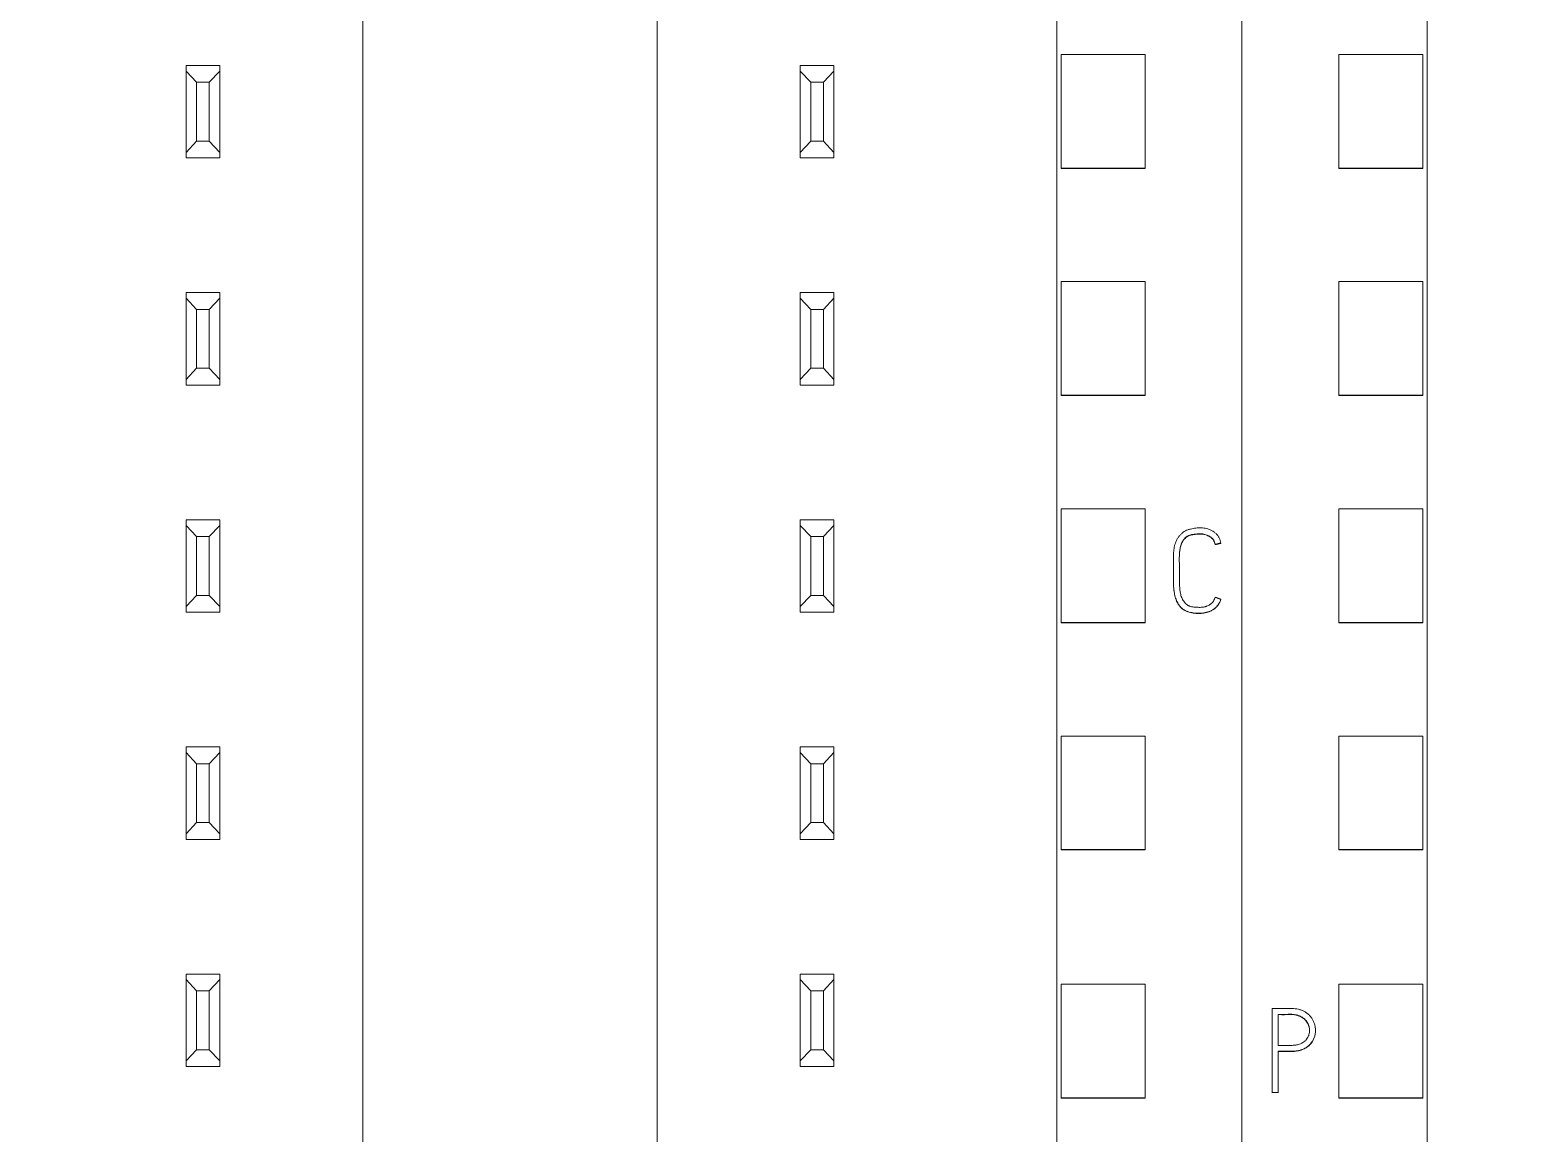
# Model space of a CAD drawing. Header units: millimetres. Extents: x 41350 to 54029, y 25852 to 34717.
# Drawn here: x 47057.6 to 47092.87, y 33450.71 to 33476.95 of the extents above; entities that cross this region are included whole.
import ezdxf

# ---------------------------------------------------------------- set-up
doc = ezdxf.new("R2010")
doc.units = ezdxf.units.MM
doc.set_wipeout_variables(frame=1)
doc.layers.add('! NO PLOT !', color=7, linetype='Continuous', true_color=0xff75dd, plot=False)
doc.layers.add('SI-ORMAR-Oprema', color=30, linetype='Continuous', lineweight=5)

# ---------------------------------------------------------------- blocks, each defined once
blk = doc.blocks.new('6ES7531-7KF00-0AB0')
at = {"layer": 'SI-ORMAR-Oprema', "linetype": 'Continuous'}
for p, q in [((-29.363, -3.719), (-29.363, -41.071)), ((-17.763, -7.528), (-17.763, -41.098)), ((-26.163, -7.846), (-26.163, -37.796)), ((-21.813, -37.796), (-21.813, -7.846)), ((-25.238, -22.184), (-25.238, -22.184)), ((-25.238, -22.184), (-24.538, -22.184)), ((-25.238, -23.159), (-25.238, -22.184)), ((-25.238, -22.184), (-24.538, -22.184)), ((-24.538, -22.184), (-24.538, -22.184)), ((-24.538, -22.184), (-24.538, -23.159)), ((-23.438, -22.184), (-23.438, -22.184)), ((-23.438, -22.184), (-22.738, -22.184)), ((-23.438, -23.159), (-23.438, -22.184)), ((-23.438, -22.184), (-22.738, -22.184)), ((-22.738, -22.184), (-22.738, -22.184)), ((-22.738, -22.184), (-22.738, -23.159)), ((-24.538, -23.159), (-25.238, -23.159)), ((-22.738, -23.159), (-23.438, -23.159)), ((-25.238, -23.684), (-25.238, -23.684)), ((-25.238, -23.684), (-24.538, -23.684)), ((-25.238, -24.659), (-25.238, -23.684)), ((-25.238, -23.684), (-24.538, -23.684)), ((-24.538, -23.684), (-24.538, -23.684)), ((-24.538, -23.684), (-24.538, -24.659)), ((-23.438, -23.684), (-23.438, -23.684)), ((-23.438, -23.684), (-22.738, -23.684)), ((-23.438, -24.659), (-23.438, -23.684)), ((-23.438, -23.684), (-22.738, -23.684)), ((-22.738, -23.684), (-22.738, -23.684)), ((-22.738, -23.684), (-22.738, -24.659)), ((-24.538, -24.659), (-25.238, -24.659)), ((-22.738, -24.659), (-23.438, -24.659)), ((-25.238, -25.184), (-25.238, -25.184)), ((-25.238, -25.184), (-24.538, -25.184)), ((-25.238, -26.159), (-25.238, -25.184)), ((-25.238, -25.184), (-24.538, -25.184)), ((-24.538, -25.184), (-24.538, -25.184)), ((-24.538, -25.184), (-24.538, -26.159)), ((-23.438, -25.184), (-23.438, -25.184)), ((-23.438, -25.184), (-22.738, -25.184)), ((-23.438, -26.159), (-23.438, -25.184)), ((-23.438, -25.184), (-22.738, -25.184)), ((-22.738, -25.184), (-22.738, -25.184)), ((-22.738, -25.184), (-22.738, -26.159)), ((-24.538, -26.159), (-25.238, -26.159)), ((-22.738, -26.159), (-23.438, -26.159)), ((-25.238, -26.684), (-25.238, -26.684)), ((-25.238, -26.684), (-24.538, -26.684)), ((-25.238, -27.659), (-25.238, -26.684)), ((-25.238, -26.684), (-24.538, -26.684)), ((-24.538, -26.684), (-24.538, -26.684)), ((-24.538, -26.684), (-24.538, -27.659)), ((-23.438, -26.684), (-23.438, -26.684)), ((-23.438, -26.684), (-22.738, -26.684)), ((-23.438, -27.659), (-23.438, -26.684)), ((-23.438, -26.684), (-22.738, -26.684)), ((-22.738, -26.684), (-22.738, -26.684)), ((-22.738, -26.684), (-22.738, -27.659)), ((-24.538, -27.659), (-25.238, -27.659)), ((-22.738, -27.659), (-23.438, -27.659)), ((-25.238, -28.184), (-25.238, -28.184)), ((-25.238, -28.184), (-24.538, -28.184)), ((-25.238, -29.159), (-25.238, -28.184)), ((-25.238, -28.184), (-24.538, -28.184)), ((-24.538, -28.184), (-24.538, -28.184)), ((-24.538, -28.184), (-24.538, -29.159)), ((-23.438, -28.184), (-23.438, -28.184)), ((-23.438, -28.184), (-22.738, -28.184)), ((-23.438, -29.159), (-23.438, -28.184)), ((-23.438, -28.184), (-22.738, -28.184)), ((-22.738, -28.184), (-22.738, -28.184)), ((-22.738, -28.184), (-22.738, -29.159)), ((-24.538, -29.159), (-25.238, -29.159)), ((-22.738, -29.159), (-23.438, -29.159)), ((-25.238, -29.684), (-25.238, -29.684)), ((-25.238, -29.684), (-24.538, -29.684)), ((-25.238, -30.659), (-25.238, -29.684)), ((-25.238, -29.684), (-24.538, -29.684)), ((-24.538, -29.684), (-24.538, -29.684)), ((-24.538, -29.684), (-24.538, -30.659)), ((-23.438, -29.684), (-23.438, -29.684)), ((-23.438, -29.684), (-22.738, -29.684)), ((-23.438, -30.659), (-23.438, -29.684)), ((-23.438, -29.684), (-22.738, -29.684)), ((-22.738, -29.684), (-22.738, -29.684)), ((-22.738, -29.684), (-22.738, -30.659)), ((-24.538, -30.659), (-25.238, -30.659)), ((-22.738, -30.659), (-23.438, -30.659)), ((-25.238, -31.184), (-25.238, -31.184)), ((-25.238, -31.184), (-24.538, -31.184)), ((-25.238, -32.159), (-25.238, -31.184)), ((-25.238, -31.184), (-24.538, -31.184)), ((-24.538, -31.184), (-24.538, -31.184)), ((-24.538, -31.184), (-24.538, -32.159)), ((-23.438, -31.184), (-23.438, -31.184)), ((-23.438, -31.184), (-22.738, -31.184)), ((-23.438, -32.159), (-23.438, -31.184)), ((-23.438, -31.184), (-22.738, -31.184)), ((-22.738, -31.184), (-22.738, -31.184)), ((-22.738, -31.184), (-22.738, -32.159)), ((-24.538, -32.159), (-25.238, -32.159)), ((-22.738, -32.159), (-23.438, -32.159)), ((-25.238, -32.684), (-25.238, -32.684)), ((-25.238, -32.684), (-24.538, -32.684)), ((-25.238, -33.659), (-25.238, -32.684)), ((-25.238, -32.684), (-24.538, -32.684)), ((-24.538, -32.684), (-24.538, -32.684)), ((-24.538, -32.684), (-24.538, -33.659)), ((-23.438, -32.684), (-23.438, -32.684)), ((-23.438, -32.684), (-22.738, -32.684)), ((-23.438, -33.659), (-23.438, -32.684)), ((-23.438, -32.684), (-22.738, -32.684)), ((-22.738, -32.684), (-22.738, -32.684)), ((-22.738, -32.684), (-22.738, -33.659)), ((-24.538, -33.659), (-25.238, -33.659)), ((-22.738, -33.659), (-23.438, -33.659)), ((-25.238, -34.184), (-25.238, -34.184)), ((-25.238, -34.184), (-24.538, -34.184)), ((-25.238, -35.159), (-25.238, -34.184)), ((-25.238, -34.184), (-24.538, -34.184)), ((-24.538, -34.184), (-24.538, -34.184)), ((-24.538, -34.184), (-24.538, -35.159)), ((-23.438, -34.184), (-23.438, -34.184)), ((-23.438, -34.184), (-22.738, -34.184)), ((-23.438, -35.159), (-23.438, -34.184)), ((-23.438, -34.184), (-22.738, -34.184)), ((-22.738, -34.184), (-22.738, -34.184)), ((-22.738, -34.184), (-22.738, -35.159)), ((-24.538, -35.159), (-25.238, -35.159)), ((-22.738, -35.159), (-23.438, -35.159)), ((-25.238, -35.684), (-25.238, -35.684)), ((-25.238, -35.684), (-24.538, -35.684)), ((-25.238, -36.659), (-25.238, -35.684)), ((-25.238, -35.684), (-24.538, -35.684)), ((-24.538, -35.684), (-24.538, -35.684)), ((-24.538, -35.684), (-24.538, -36.659)), ((-23.438, -35.684), (-23.438, -35.684)), ((-23.438, -35.684), (-22.738, -35.684)), ((-23.438, -36.659), (-23.438, -35.684)), ((-23.438, -35.684), (-22.738, -35.684)), ((-22.738, -35.684), (-22.738, -35.684)), ((-22.738, -35.684), (-22.738, -36.659)), ((-24.538, -36.659), (-25.238, -36.659)), ((-22.738, -36.659), (-23.438, -36.659)), ((-26.163, -37.796), (-26.163, -37.796)), ((-26.163, -37.796), (-21.813, -37.796)), ((-26.163, -37.796), (-21.813, -37.796)), ((-21.813, -37.796), (-21.813, -37.796)), ((-20.412, -39.671), (-20.412, -38.086)), ((-20.412, -38.086), (-17.763, -38.086)), ((-20.412, -39.671), (-17.763, -39.671)), ((-20.412, -41.077), (-20.412, -39.671)), ((-29.363, -41.071), (-29.363, -41.131)), ((-20.412, -41.071), (-29.363, -41.071)), ((-29.363, -41.131), (-29.363, -42.471)), ((-20.412, -41.077), (-17.763, -41.077)), ((-29.363, -42.471), (-29.363, -42.471)), ((-24.037, -42.471), (-29.363, -42.471)), ((-24.037, -42.459), (-24.037, -42.584)), ((-23.744, -42.571), (-23.744, -42.471)), ((-23.457, -42.571), (-23.457, -42.471)), ((-23.376, -42.584), (-23.376, -42.459)), ((-23.172, -42.471), (-23.376, -42.471)), ((-23.172, -42.571), (-23.172, -42.471)), ((-22.644, -42.571), (-22.644, -42.471)), ((-22.459, -42.471), (-22.623, -42.471)), ((-22.623, -42.571), (-22.623, -42.471)), ((-22.459, -42.459), (-22.459, -42.584)), ((-21.91, -42.471), (-21.99, -42.471)), ((-21.91, -42.571), (-21.91, -42.471)), ((-21.864, -42.584), (-21.864, -42.459)), ((-21.7, -42.471), (-21.863, -42.471)), ((-21.701, -42.571), (-21.701, -42.471)), ((-21.549, -42.459), (-21.549, -42.584)), ((-21.549, -42.471), (-21.343, -42.471)), ((-20.977, -42.471), (-21.521, -42.471)), ((-21.521, -42.471), (-21.521, -42.471)), ((-21.521, -42.571), (-20.98, -42.571)), ((-20.977, -42.571), (-21.521, -42.571)), ((-21.521, -42.571), (-21.521, -42.571)), ((-21.089, -42.471), (-21.343, -42.471)), ((-21.343, -42.571), (-21.343, -42.471)), ((-21.343, -42.571), (-21.309, -42.571)), ((-21.089, -42.571), (-21.343, -42.571)), ((-21.309, -42.571), (-20.943, -42.571)), ((-21.115, -42.571), (-21.081, -42.571)), ((-20.717, -42.571), (-21.115, -42.571)), ((-21.089, -42.571), (-21.089, -42.471)), ((-20.984, -42.471), (-21.089, -42.471)), ((-20.984, -42.571), (-21.089, -42.571)), ((-21.081, -42.571), (-20.597, -42.571)), ((-20.822, -42.471), (-21.051, -42.471)), ((-20.597, -42.471), (-20.984, -42.471)), ((-20.984, -42.571), (-20.984, -42.471)), ((-20.597, -42.571), (-20.984, -42.571)), ((-20.98, -42.571), (-20.875, -42.571)), ((-20.881, -42.471), (-20.977, -42.471)), ((-20.943, -42.571), (-20.977, -42.571)), ((-20.875, -42.571), (-20.717, -42.571)), ((-20.717, -42.471), (-20.471, -42.471)), ((-20.597, -42.571), (-20.597, -42.471)), ((-20.597, -42.471), (-20.597, -42.471)), ((-20.597, -42.571), (-20.597, -42.571)), ((-20.471, -42.584), (-20.471, -42.459)), ((-20.275, -42.571), (-20.275, -42.471)), ((-20.275, -42.471), (-20.275, -42.471)), ((-19.897, -42.471), (-20.275, -42.471)), ((-20.275, -42.571), (-20.275, -42.571)), ((-20.275, -42.571), (-19.897, -42.571)), ((-19.897, -42.571), (-20.275, -42.571)), ((-20.047, -42.471), (-20.224, -42.471)), ((-20.224, -42.584), (-20.224, -42.571)), ((-20.047, -42.571), (-20.047, -42.584)), ((-19.897, -42.571), (-19.897, -42.471)), ((-19.897, -42.471), (-19.897, -42.471)), ((-19.897, -42.571), (-19.897, -42.571)), ((-19.553, -42.571), (-19.553, -42.471)), ((-19.553, -42.471), (-19.553, -42.471)), ((-18.571, -42.471), (-19.553, -42.471)), ((-19.553, -42.571), (-19.553, -42.571)), ((-19.553, -42.571), (-18.571, -42.571)), ((-18.571, -42.571), (-19.553, -42.571)), ((-19.387, -42.584), (-19.387, -42.571)), ((-19.216, -42.471), (-19.386, -42.471)), ((-19.216, -42.571), (-19.216, -42.584)), ((-19.153, -42.471), (-19.153, -42.471)), ((-18.651, -42.471), (-19.153, -42.471)), ((-19.153, -42.471), (-19.153, -42.471)), ((-18.571, -42.471), (-19.153, -42.471)), ((-18.571, -42.571), (-19.153, -42.571)), ((-19.153, -42.571), (-19.153, -42.571)), ((-19.153, -42.571), (-18.651, -42.571)), ((-18.651, -42.571), (-19.153, -42.571)), ((-19.153, -42.571), (-19.153, -42.571)), ((-19.153, -42.571), (-18.571, -42.571)), ((-18.651, -42.471), (-18.758, -42.471)), ((-18.651, -42.471), (-18.651, -42.471)), ((-18.651, -42.571), (-18.651, -42.571)), ((-18.571, -42.471), (-18.647, -42.471)), ((-18.571, -42.571), (-18.571, -42.471)), ((-18.571, -42.471), (-18.571, -42.471)), ((-18.571, -42.471), (-18.571, -42.471)), ((-18.571, -42.571), (-18.571, -42.571)), ((-18.571, -42.571), (-18.571, -42.571)), ((-18.528, -42.584), (-18.528, -42.459)), ((-18.397, -42.471), (-18.527, -42.471)), ((-18.397, -42.571), (-18.397, -42.471)), ((-18.32, -42.571), (-18.32, -42.471)), ((-18.32, -42.471), (-18.32, -42.471)), ((-17.82, -42.471), (-18.32, -42.471)), ((-18.32, -42.571), (-18.32, -42.571)), ((-18.32, -42.571), (-18.06, -42.571)), ((-17.82, -42.571), (-18.32, -42.571)), ((-17.933, -42.471), (-18.063, -42.471)), ((-18.06, -42.471), (-18.06, -42.471)), ((-18.06, -42.571), (-18.06, -42.571)), ((-18.06, -42.571), (-17.705, -42.571)), ((-17.933, -42.571), (-17.933, -42.584)), ((-17.82, -42.571), (-17.82, -42.471)), ((-17.483, -42.471), (-17.82, -42.471)), ((-17.483, -42.571), (-17.82, -42.571)), ((-17.705, -42.571), (-17.402, -42.571)), ((-17.483, -42.571), (-17.483, -42.471)), ((-17.364, -42.471), (-17.476, -42.471)), ((-17.245, -42.584), (-17.245, -42.571))]:
    blk.add_line(p, q, dxfattribs=at)
for points, knots in [([(-23.744, -42.571), (-23.833, -42.571), (-23.903, -42.571), (-24.01, -42.571), (-24.037, -42.571), (-24.037, -42.571), (-24.014, -42.571), (-23.914, -42.571), (-23.827, -42.571), (-23.609, -42.571), (-23.53, -42.571), (-23.407, -42.571), (-23.376, -42.571), (-23.376, -42.571), (-23.418, -42.571), (-23.552, -42.571), (-23.608, -42.571), (-23.77, -42.571), (-23.85, -42.571), (-23.911, -42.571)], [0, 0, 0, 0, 0.115807, 0.115807, 0.241496, 0.241496, 0.346822, 0.346822, 0.474026, 0.474026, 0.575622, 0.575622, 0.677436, 0.677436, 0.803271, 0.803271, 0.878738, 0.878738, 1, 1, 1, 1]), ([(-23.55, -42.571), (-23.589, -42.571), (-23.64, -42.571), (-23.767, -42.571), (-23.818, -42.571), (-23.895, -42.571), (-23.914, -42.571), (-23.914, -42.571), (-23.895, -42.571), (-23.855, -42.571)], [0, 0, 0, 0, 0.248926, 0.248926, 0.502035, 0.502035, 0.755206, 0.755206, 1, 1, 1, 1]), ([(-23.911, -42.571), (-23.899, -42.571), (-23.87, -42.571), (-23.758, -42.571), (-23.658, -42.571), (-23.508, -42.571), (-23.488, -42.571), (-23.463, -42.571)], [0, 0, 0, 0, 0.375436, 0.375436, 0.939094, 0.939094, 1, 1, 1, 1]), ([(-23.855, -42.571), (-23.816, -42.571), (-23.764, -42.571), (-23.636, -42.571), (-23.586, -42.571), (-23.547, -42.571)], [0, 0, 0, 0, 0.505198, 0.505198, 1, 1, 1, 1]), ([(-23.457, -42.571), (-23.493, -42.571), (-23.515, -42.571), (-23.607, -42.571), (-23.681, -42.571), (-23.744, -42.571)], [0, 0, 0, 0, 0.080692, 0.080692, 1, 1, 1, 1]), ([(-23.547, -42.571), (-23.511, -42.571), (-23.493, -42.571), (-23.493, -42.571), (-23.512, -42.571), (-23.55, -42.571)], [0, 0, 0, 0, 0.496269, 0.496269, 1, 1, 1, 1]), ([(-21.91, -42.571), (-22.001, -42.571), (-22.08, -42.571), (-22.198, -42.571), (-22.245, -42.571), (-22.34, -42.571), (-22.378, -42.571), (-22.442, -42.571), (-22.459, -42.571), (-22.459, -42.571), (-22.434, -42.571), (-22.383, -42.571)], [0, 0, 0, 0, 0.200001, 0.200001, 0.351184, 0.351184, 0.519633, 0.519633, 0.747031, 0.747031, 1, 1, 1, 1]), ([(-22.45, -42.571), (-22.356, -42.571), (-22.271, -42.571), (-22.097, -42.571), (-22.017, -42.571), (-21.895, -42.571), (-21.864, -42.571), (-21.864, -42.571), (-21.89, -42.571), (-21.964, -42.571), (-21.99, -42.571), (-22.018, -42.571)], [0, 0, 0, 0, 0.188161, 0.188161, 0.428878, 0.428878, 0.681764, 0.681764, 0.907556, 0.907556, 1, 1, 1, 1]), ([(-22.031, -42.571), (-22.001, -42.571), (-21.986, -42.571), (-21.986, -42.571), (-22.004, -42.571), (-22.077, -42.571), (-22.127, -42.571), (-22.262, -42.571), (-22.343, -42.571), (-22.435, -42.571)], [0, 0, 0, 0, 0.223002, 0.223002, 0.462788, 0.462788, 0.7177, 0.7177, 1, 1, 1, 1]), ([(-22.383, -42.571), (-22.363, -42.571), (-22.341, -42.571), (-22.291, -42.571), (-22.249, -42.571), (-22.109, -42.571), (-22.055, -42.571), (-22.031, -42.571)], [0, 0, 0, 0, 0.294744, 0.294744, 0.588178, 0.588178, 1, 1, 1, 1]), ([(-22.018, -42.571), (-22.046, -42.571), (-22.088, -42.571), (-22.217, -42.571), (-22.267, -42.571), (-22.323, -42.571), (-22.337, -42.571), (-22.337, -42.571), (-22.318, -42.571), (-22.245, -42.571), (-22.2, -42.571), (-22.079, -42.571), (-22.008, -42.571), (-21.933, -42.571)], [0, 0, 0, 0, 0.116249, 0.116249, 0.26936, 0.26936, 0.422471, 0.422471, 0.601432, 0.601432, 0.7751, 0.7751, 1, 1, 1, 1]), ([(-20.224, -42.571), (-20.224, -42.571), (-20.224, -42.571), (-20.224, -42.571), (-20.255, -42.571), (-20.357, -42.571), (-20.408, -42.571), (-20.469, -42.571)], [0, 0, 0, 0, 0.000047, 0.000047, 0.603186, 0.603186, 1, 1, 1, 1]), ([(-20.464, -42.571), (-20.437, -42.571), (-20.415, -42.571), (-20.36, -42.571), (-20.341, -42.571), (-20.341, -42.571), (-20.363, -42.571), (-20.406, -42.571)], [0, 0, 0, 0, 0.19765, 0.19765, 0.569079, 0.569079, 1, 1, 1, 1]), ([(-19.966, -42.571), (-19.933, -42.571), (-19.912, -42.571), (-19.817, -42.571), (-19.743, -42.571), (-19.622, -42.571), (-19.573, -42.571), (-19.531, -42.571)], [0, 0, 0, 0, 0.060787, 0.060787, 0.557998, 0.557998, 1, 1, 1, 1]), ([(-19.918, -42.571), (-19.869, -42.571), (-19.814, -42.571), (-19.654, -42.571), (-19.573, -42.571), (-19.512, -42.571)], [0, 0, 0, 0, 0.379397, 0.379397, 1, 1, 1, 1]), ([(-19.532, -42.571), (-19.583, -42.571), (-19.645, -42.571), (-19.792, -42.571), (-19.857, -42.571), (-19.91, -42.571)], [0, 0, 0, 0, 0.492879, 0.492879, 1, 1, 1, 1]), ([(-19.872, -42.571), (-19.834, -42.571), (-19.783, -42.571), (-19.657, -42.571), (-19.606, -42.571), (-19.529, -42.571), (-19.509, -42.571), (-19.509, -42.571)], [0, 0, 0, 0, 0.333309, 0.333309, 0.669442, 0.669442, 1, 1, 1, 1]), ([(-19.568, -42.571), (-19.607, -42.571), (-19.66, -42.571), (-19.784, -42.571), (-19.834, -42.571), (-19.871, -42.571)], [0, 0, 0, 0, 0.514673, 0.514673, 1, 1, 1, 1]), ([(-19.592, -42.571), (-19.594, -42.571), (-19.596, -42.571), (-19.66, -42.571), (-19.748, -42.571), (-19.864, -42.571)], [0, 0, 0, 0, 0.034208, 0.034208, 1, 1, 1, 1]), ([(-18.528, -42.571), (-18.528, -42.571), (-18.528, -42.571), (-18.528, -42.571), (-18.556, -42.571), (-18.613, -42.571)], [0, 0, 0, 0, 0.000154, 0.000154, 1, 1, 1, 1])]:
    blk.add_open_spline(points, degree=3, knots=knots, dxfattribs=at)
for points in [[(-23.463, -42.571), (-23.461, -42.571), (-23.459, -42.571), (-23.457, -42.571)], [(-23.172, -42.571), (-22.989, -42.571), (-22.806, -42.571), (-22.623, -42.571)], [(-22.644, -42.571), (-22.82, -42.571), (-22.996, -42.571), (-23.172, -42.571)], [(-22.623, -42.571), (-22.768, -42.571), (-22.912, -42.571), (-23.057, -42.571)], [(-23.057, -42.571), (-22.926, -42.571), (-22.795, -42.571), (-22.665, -42.571)], [(-22.665, -42.571), (-22.795, -42.571), (-22.926, -42.571), (-23.057, -42.571)], [(-23.057, -42.571), (-22.919, -42.571), (-22.782, -42.571), (-22.644, -42.571)], [(-22.435, -42.571), (-22.44, -42.571), (-22.445, -42.571), (-22.45, -42.571)], [(-21.933, -42.571), (-21.926, -42.571), (-21.918, -42.571), (-21.91, -42.571)], [(-21.549, -42.571), (-21.599, -42.571), (-21.65, -42.571), (-21.701, -42.571)], [(-21.701, -42.571), (-21.65, -42.571), (-21.599, -42.571), (-21.549, -42.571)], [(-21.612, -42.571), (-21.591, -42.571), (-21.57, -42.571), (-21.549, -42.571)], [(-21.549, -42.571), (-21.57, -42.571), (-21.591, -42.571), (-21.612, -42.571)], [(-20.471, -42.571), (-20.405, -42.571), (-20.34, -42.571), (-20.275, -42.571)], [(-20.275, -42.571), (-20.34, -42.571), (-20.405, -42.571), (-20.471, -42.571)], [(-20.467, -42.571), (-20.419, -42.571), (-20.377, -42.571), (-20.341, -42.571)], [(-18.397, -42.571), (-18.372, -42.571), (-18.346, -42.571), (-18.32, -42.571)], [(-18.32, -42.571), (-18.346, -42.571), (-18.372, -42.571), (-18.397, -42.571)]]:
    blk.add_open_spline(points, degree=3, dxfattribs=at)
blk.add_wipeout([(-17.038, 69.029), (17.762, 69.029), (17.762, -77.96), (-17.038, -77.971)]).dxf.layer = 'SI-ORMAR-Oprema'
for p, q in [((-17.038, 56.709), (-17.038, -56.709)), ((17.762, 56.709), (17.762, -56.709)), ((-12.638, 54.429), (-12.638, -54.387)), ((13.362, -54.387), (13.362, 54.429)), ((-3.138, -51.671), (-3.138, 49.229)), ((3.862, 49.229), (3.862, -51.671)), ((-14.738, -25.21), (-14.738, -22.509)), ((-12.738, -22.509), (-14.738, -22.509)), ((-12.738, -25.21), (-12.738, -22.509)), ((13.462, -25.21), (13.462, -22.509)), ((13.462, -22.509), (15.462, -22.509)), ((15.462, -25.21), (15.462, -22.509)), ((-7.338, -22.771), (-6.538, -22.771)), ((-7.338, -22.905), (-7.338, -22.771)), ((-7.338, -24.838), (-7.338, -22.905)), ((-7.088, -23.171), (-7.338, -22.905)), ((-6.538, -22.905), (-6.788, -23.171)), ((-6.538, -22.771), (-6.538, -22.905)), ((-6.538, -22.905), (-6.538, -24.838)), ((7.262, -22.771), (8.062, -22.771)), ((7.262, -22.905), (7.262, -22.771)), ((7.262, -24.838), (7.262, -22.905)), ((7.512, -23.171), (7.262, -22.905)), ((8.062, -22.905), (7.812, -23.171)), ((8.062, -22.771), (8.062, -22.905)), ((8.062, -22.905), (8.062, -24.838)), ((-7.088, -23.171), (-7.088, -24.571)), ((-6.788, -23.171), (-7.088, -23.171)), ((-6.788, -24.571), (-6.788, -23.171)), ((7.512, -23.171), (7.512, -24.571)), ((7.812, -23.171), (7.512, -23.171)), ((7.812, -24.571), (7.812, -23.171)), ((-7.338, -24.838), (-7.088, -24.571)), ((-7.088, -24.571), (-6.788, -24.571)), ((-6.788, -24.571), (-6.538, -24.838)), ((7.262, -24.838), (7.512, -24.571)), ((7.512, -24.571), (7.812, -24.571)), ((7.812, -24.571), (8.062, -24.838)), ((-7.338, -24.971), (-7.338, -24.838)), ((-6.538, -24.971), (-7.338, -24.971)), ((-6.538, -24.838), (-6.538, -24.971)), ((7.262, -24.971), (7.262, -24.838)), ((8.062, -24.971), (7.262, -24.971)), ((8.062, -24.838), (8.062, -24.971)), ((-14.738, -25.222), (-14.738, -25.21)), ((-12.738, -25.21), (-14.738, -25.21)), ((-12.738, -25.222), (-14.738, -25.222)), ((-12.738, -25.222), (-12.738, -25.21)), ((13.462, -25.222), (13.462, -25.21)), ((13.462, -25.21), (15.462, -25.21)), ((13.462, -25.222), (15.462, -25.222)), ((15.462, -25.222), (15.462, -25.21)), ((-14.738, -30.612), (-14.738, -27.911)), ((-12.738, -27.911), (-14.738, -27.911)), ((-12.738, -30.612), (-12.738, -27.911)), ((-7.338, -28.171), (-6.538, -28.171)), ((-7.338, -28.305), (-7.338, -28.171)), ((-6.538, -28.171), (-6.538, -28.305)), ((7.262, -28.171), (8.062, -28.171)), ((7.262, -28.305), (7.262, -28.171)), ((8.062, -28.171), (8.062, -28.305)), ((13.462, -30.612), (13.462, -27.911)), ((13.462, -27.911), (15.462, -27.911)), ((15.462, -30.612), (15.462, -27.911)), ((-7.338, -30.238), (-7.338, -28.305)), ((-7.088, -28.571), (-7.338, -28.305)), ((-6.538, -28.305), (-6.788, -28.571)), ((-6.538, -28.305), (-6.538, -30.238)), ((7.512, -28.571), (7.262, -28.305)), ((7.262, -30.238), (7.262, -28.305)), ((8.062, -28.305), (7.812, -28.571)), ((8.062, -28.305), (8.062, -30.238)), ((-7.088, -28.571), (-7.088, -29.971)), ((-6.788, -28.571), (-7.088, -28.571)), ((-6.788, -29.971), (-6.788, -28.571)), ((7.812, -28.571), (7.512, -28.571)), ((7.512, -28.571), (7.512, -29.971)), ((7.812, -29.971), (7.812, -28.571)), ((-7.338, -30.238), (-7.088, -29.971)), ((-7.088, -29.971), (-6.788, -29.971)), ((-6.788, -29.971), (-6.538, -30.238)), ((7.262, -30.238), (7.512, -29.971)), ((7.512, -29.971), (7.812, -29.971)), ((7.812, -29.971), (8.062, -30.238)), ((-7.338, -30.371), (-7.338, -30.238)), ((-6.538, -30.238), (-6.538, -30.371)), ((7.262, -30.371), (7.262, -30.238)), ((8.062, -30.238), (8.062, -30.371)), ((-14.738, -30.622), (-14.738, -30.612)), ((-12.738, -30.612), (-14.738, -30.612)), ((-12.738, -30.622), (-14.738, -30.622)), ((-12.738, -30.622), (-12.738, -30.612)), ((-6.538, -30.371), (-7.338, -30.371)), ((8.062, -30.371), (7.262, -30.371)), ((13.462, -30.612), (15.462, -30.612)), ((13.462, -30.622), (13.462, -30.612)), ((13.462, -30.622), (15.462, -30.622)), ((15.462, -30.622), (15.462, -30.612)), ((-14.738, -36.014), (-14.738, -33.312)), ((-12.738, -33.312), (-14.738, -33.312)), ((-12.738, -36.014), (-12.738, -33.312)), ((13.462, -36.014), (13.462, -33.312)), ((13.462, -33.312), (15.462, -33.312)), ((15.462, -36.014), (15.462, -33.312)), ((-7.338, -33.571), (-6.538, -33.571)), ((-7.338, -33.705), (-7.338, -33.571)), ((-7.088, -33.971), (-7.338, -33.705)), ((-7.338, -35.638), (-7.338, -33.705)), ((-6.538, -33.705), (-6.788, -33.971)), ((-6.538, -33.571), (-6.538, -33.705)), ((-6.538, -33.705), (-6.538, -35.638)), ((7.262, -33.571), (8.062, -33.571)), ((7.262, -33.705), (7.262, -33.571)), ((7.512, -33.971), (7.262, -33.705)), ((7.262, -35.638), (7.262, -33.705)), ((8.062, -33.705), (7.812, -33.971)), ((8.062, -33.571), (8.062, -33.705)), ((8.062, -33.705), (8.062, -35.638)), ((-6.788, -33.971), (-7.088, -33.971)), ((-7.088, -33.971), (-7.088, -35.371)), ((-6.788, -35.371), (-6.788, -33.971)), ((7.812, -33.971), (7.512, -33.971)), ((7.512, -33.971), (7.512, -35.371)), ((7.812, -35.371), (7.812, -33.971)), ((17.125, -34.158), (17.125, -34.164)), ((17.261, -34.125), (17.261, -34.131)), ((16.132, -34.542), (16.132, -34.548)), ((16.132, -34.75), (16.132, -34.744)), ((16.132, -34.953), (16.132, -34.959)), ((-7.338, -35.638), (-7.088, -35.371)), ((-7.088, -35.371), (-6.788, -35.371)), ((-6.788, -35.371), (-6.538, -35.638)), ((7.262, -35.638), (7.512, -35.371)), ((7.512, -35.371), (7.812, -35.371)), ((7.812, -35.371), (8.062, -35.638)), ((17.258, -35.462), (17.258, -35.468)), ((-7.338, -35.771), (-7.338, -35.638)), ((-6.538, -35.771), (-7.338, -35.771)), ((-6.538, -35.638), (-6.538, -35.771)), ((7.262, -35.771), (7.262, -35.638)), ((8.062, -35.771), (7.262, -35.771)), ((8.062, -35.638), (8.062, -35.771)), ((-14.738, -36.022), (-14.738, -36.014)), ((-12.738, -36.014), (-14.738, -36.014)), ((-12.738, -36.022), (-14.738, -36.022)), ((-12.738, -36.022), (-12.738, -36.014)), ((13.462, -36.022), (13.462, -36.014)), ((13.462, -36.014), (15.462, -36.014)), ((13.462, -36.022), (15.462, -36.022)), ((15.462, -36.022), (15.462, -36.014)), ((-14.738, -41.415), (-14.738, -38.714)), ((-12.738, -38.714), (-14.738, -38.714)), ((-12.738, -41.415), (-12.738, -38.714)), ((13.462, -41.415), (13.462, -38.714)), ((13.462, -38.714), (15.462, -38.714)), ((15.462, -41.415), (15.462, -38.714)), ((-7.338, -38.971), (-6.538, -38.971)), ((-7.338, -39.105), (-7.338, -38.971)), ((-7.338, -41.038), (-7.338, -39.105)), ((-7.088, -39.371), (-7.338, -39.105)), ((-6.538, -39.105), (-6.788, -39.371)), ((-6.538, -38.971), (-6.538, -39.105)), ((-6.538, -39.105), (-6.538, -41.038)), ((7.262, -38.971), (8.062, -38.971)), ((7.262, -39.105), (7.262, -38.971)), ((7.512, -39.371), (7.262, -39.105)), ((7.262, -41.038), (7.262, -39.105)), ((8.062, -39.105), (7.812, -39.371)), ((8.062, -38.971), (8.062, -39.105)), ((8.062, -39.105), (8.062, -41.038)), ((-7.088, -39.371), (-7.088, -40.771)), ((-6.788, -39.371), (-7.088, -39.371)), ((-6.788, -40.771), (-6.788, -39.371)), ((7.812, -39.371), (7.512, -39.371)), ((7.512, -39.371), (7.512, -40.771)), ((7.812, -40.771), (7.812, -39.371)), ((-7.338, -41.038), (-7.088, -40.771)), ((-7.088, -40.771), (-6.788, -40.771)), ((-6.788, -40.771), (-6.538, -41.038)), ((7.262, -41.038), (7.512, -40.771)), ((7.512, -40.771), (7.812, -40.771)), ((7.812, -40.771), (8.062, -41.038)), ((-17.038, -41.131), (-29.363, -41.131)), ((-17.038, -41.098), (-17.763, -41.098)), ((-7.338, -41.171), (-7.338, -41.038)), ((-6.538, -41.171), (-7.338, -41.171)), ((-6.538, -41.038), (-6.538, -41.171)), ((7.262, -41.171), (7.262, -41.038)), ((8.062, -41.171), (7.262, -41.171)), ((8.062, -41.038), (8.062, -41.171)), ((-14.738, -41.422), (-14.738, -41.415)), ((-12.738, -41.415), (-14.738, -41.415)), ((-12.738, -41.422), (-14.738, -41.422)), ((-12.738, -41.422), (-12.738, -41.415)), ((13.462, -41.422), (13.462, -41.415)), ((13.462, -41.415), (15.462, -41.415)), ((13.462, -41.422), (15.462, -41.422)), ((15.462, -41.422), (15.462, -41.415)), ((-17.038, -42.471), (-29.363, -42.471)), ((-17.146, -42.471), (-17.483, -42.471)), ((-17.146, -42.571), (-17.483, -42.571)), ((-17.402, -42.571), (-17.046, -42.571)), ((-17.038, -42.471), (-17.245, -42.471)), ((-17.146, -42.571), (-17.146, -42.471)), ((-17.038, -42.471), (-17.146, -42.471)), ((-17.038, -42.571), (-17.146, -42.571)), ((-17.046, -42.471), (-17.046, -42.471)), ((-17.046, -42.571), (-17.046, -42.571)), ((-17.046, -42.571), (-17.038, -42.571)), ((-7.338, -44.371), (-6.538, -44.371)), ((-7.338, -44.505), (-7.338, -44.371)), ((-6.538, -44.371), (-6.538, -44.505)), ((7.262, -44.371), (8.062, -44.371)), ((7.262, -44.505), (7.262, -44.371)), ((8.062, -44.371), (8.062, -44.505)), ((-14.738, -47.317), (-14.738, -44.616)), ((-12.738, -44.616), (-14.738, -44.616)), ((-12.738, -47.317), (-12.738, -44.616)), ((-7.338, -46.438), (-7.338, -44.505)), ((-7.088, -44.771), (-7.338, -44.505)), ((-6.788, -44.771), (-7.088, -44.771)), ((-7.088, -44.771), (-7.088, -46.171)), ((-6.538, -44.505), (-6.788, -44.771)), ((-6.788, -46.171), (-6.788, -44.771)), ((-6.538, -44.505), (-6.538, -46.438)), ((7.262, -46.438), (7.262, -44.505)), ((7.512, -44.771), (7.262, -44.505)), ((7.812, -44.771), (7.512, -44.771)), ((7.512, -44.771), (7.512, -46.171)), ((8.062, -44.505), (7.812, -44.771)), ((7.812, -46.171), (7.812, -44.771)), ((8.062, -44.505), (8.062, -46.438)), ((13.462, -47.317), (13.462, -44.616)), ((13.462, -44.616), (15.462, -44.616)), ((15.462, -47.317), (15.462, -44.616)), ((-16.317, -45.19), (-16.317, -47.192)), ((-16.175, -46.067), (-16.175, -45.331)), ((-15.29, -45.719), (-15.29, -45.712)), ((-7.338, -46.438), (-7.088, -46.171)), ((-7.088, -46.171), (-6.788, -46.171)), ((-6.788, -46.171), (-6.538, -46.438)), ((7.262, -46.438), (7.512, -46.171)), ((7.512, -46.171), (7.812, -46.171)), ((7.812, -46.171), (8.062, -46.438)), ((-16.175, -47.192), (-16.175, -46.209)), ((-7.338, -46.571), (-7.338, -46.438)), ((-6.538, -46.438), (-6.538, -46.571)), ((7.262, -46.571), (7.262, -46.438)), ((8.062, -46.438), (8.062, -46.571)), ((-6.538, -46.571), (-7.338, -46.571)), ((8.062, -46.571), (7.262, -46.571)), ((-16.317, -47.192), (-16.317, -47.198)), ((-16.317, -47.192), (-16.175, -47.192)), ((-16.175, -47.192), (-16.175, -47.198)), ((-14.738, -47.321), (-14.738, -47.317)), ((-12.738, -47.317), (-14.738, -47.317)), ((-12.738, -47.321), (-14.738, -47.321)), ((-12.738, -47.321), (-12.738, -47.317)), ((13.462, -47.321), (13.462, -47.317)), ((13.462, -47.317), (15.462, -47.317)), ((13.462, -47.321), (15.462, -47.321)), ((15.462, -47.321), (15.462, -47.317))]:
    blk.add_line(p, q, dxfattribs=at)
for points, knots in [([(17.261, -34.125), (17.252, -34.083), (17.239, -34.042), (17.216, -33.994), (17.211, -33.985), (17.199, -33.966), (17.193, -33.957), (17.174, -33.931), (17.16, -33.915), (17.137, -33.893), (17.128, -33.886), (17.112, -33.873), (17.103, -33.866), (17.076, -33.848), (17.058, -33.837), (17.019, -33.818), (17, -33.809), (16.959, -33.794), (16.939, -33.788), (16.876, -33.772), (16.834, -33.766), (16.769, -33.764), (16.748, -33.764), (16.705, -33.765), (16.662, -33.769), (16.62, -33.775), (16.578, -33.783), (16.558, -33.787), (16.526, -33.795), (16.516, -33.797), (16.495, -33.804), (16.485, -33.807), (16.455, -33.818), (16.435, -33.826), (16.397, -33.846), (16.379, -33.857), (16.353, -33.876), (16.344, -33.883), (16.328, -33.897), (16.32, -33.904), (16.297, -33.927), (16.283, -33.942), (16.263, -33.968), (16.256, -33.976), (16.244, -33.994), (16.238, -34.003), (16.221, -34.03), (16.211, -34.049), (16.193, -34.088), (16.185, -34.108), (16.171, -34.149), (16.165, -34.17), (16.155, -34.211), (16.151, -34.232), (16.142, -34.296), (16.138, -34.338), (16.133, -34.423), (16.132, -34.465), (16.131, -34.551), (16.132, -34.593), (16.132, -34.679), (16.132, -34.764), (16.132, -34.849), (16.132, -34.935), (16.132, -34.977), (16.133, -35.105), (16.137, -35.191), (16.152, -35.297), (16.156, -35.318), (16.164, -35.36), (16.174, -35.402), (16.187, -35.443), (16.202, -35.483), (16.211, -35.503), (16.23, -35.542), (16.24, -35.56), (16.263, -35.597), (16.275, -35.614), (16.303, -35.647), (16.318, -35.663), (16.35, -35.692), (16.367, -35.704), (16.404, -35.727), (16.423, -35.736), (16.463, -35.753), (16.483, -35.76), (16.525, -35.771), (16.546, -35.776), (16.588, -35.784), (16.609, -35.787), (16.673, -35.794), (16.716, -35.796), (16.78, -35.794), (16.801, -35.792), (16.843, -35.787), (16.865, -35.784), (16.928, -35.771), (16.97, -35.759), (17.019, -35.738), (17.029, -35.733), (17.048, -35.723), (17.057, -35.718), (17.085, -35.701), (17.102, -35.688), (17.135, -35.661), (17.15, -35.646), (17.172, -35.622), (17.179, -35.614), (17.192, -35.597), (17.211, -35.57), (17.226, -35.542), (17.244, -35.503), (17.252, -35.483), (17.258, -35.462)], [0, 0, 0, 0, 0.03125, 0.03125, 0.039063, 0.039063, 0.046875, 0.046875, 0.0625, 0.0625, 0.070313, 0.070313, 0.078125, 0.078125, 0.09375, 0.09375, 0.109375, 0.109375, 0.125, 0.125, 0.15625, 0.15625, 0.171875, 0.171875, 0.1875, 0.203125, 0.203125, 0.21875, 0.21875, 0.226562, 0.226562, 0.234375, 0.234375, 0.25, 0.25, 0.265625, 0.265625, 0.273437, 0.273437, 0.28125, 0.28125, 0.296875, 0.296875, 0.304687, 0.304687, 0.3125, 0.3125, 0.328125, 0.328125, 0.34375, 0.34375, 0.359375, 0.359375, 0.375, 0.375, 0.40625, 0.40625, 0.4375, 0.4375, 0.46875, 0.46875, 0.5, 0.53125, 0.53125, 0.5625, 0.5625, 0.625, 0.625, 0.640625, 0.640625, 0.65625, 0.671875, 0.671875, 0.6875, 0.6875, 0.703125, 0.703125, 0.71875, 0.71875, 0.734375, 0.734375, 0.75, 0.75, 0.765625, 0.765625, 0.78125, 0.78125, 0.796875, 0.796875, 0.8125, 0.8125, 0.84375, 0.84375, 0.859375, 0.859375, 0.875, 0.875, 0.90625, 0.90625, 0.914062, 0.914062, 0.921875, 0.921875, 0.9375, 0.9375, 0.953125, 0.953125, 0.960937, 0.960937, 0.96875, 0.984375, 0.984375, 1, 1, 1, 1]), ([(17.128, -35.415), (17.117, -35.448), (17.102, -35.479), (17.078, -35.515), (17.073, -35.522), (17.063, -35.535), (17.057, -35.542), (17.039, -35.56), (17.026, -35.571), (17.005, -35.587), (16.998, -35.592), (16.984, -35.601), (16.976, -35.605), (16.953, -35.617), (16.938, -35.623), (16.913, -35.632), (16.905, -35.635), (16.889, -35.64), (16.88, -35.642), (16.855, -35.647), (16.838, -35.65), (16.787, -35.655), (16.753, -35.655), (16.702, -35.653), (16.684, -35.652), (16.65, -35.65), (16.633, -35.65), (16.599, -35.647), (16.582, -35.644), (16.549, -35.638), (16.532, -35.634), (16.508, -35.624), (16.499, -35.62), (16.484, -35.612), (16.476, -35.608), (16.455, -35.594), (16.441, -35.583), (16.422, -35.565), (16.416, -35.558), (16.405, -35.546), (16.399, -35.539), (16.383, -35.518), (16.373, -35.504), (16.355, -35.475), (16.347, -35.459), (16.332, -35.427), (16.313, -35.379), (16.3, -35.329), (16.291, -35.278), (16.288, -35.26), (16.284, -35.226), (16.282, -35.209), (16.275, -35.122), (16.273, -35.053), (16.273, -34.949), (16.273, -34.915), (16.274, -34.846), (16.274, -34.776), (16.274, -34.707), (16.273, -34.638), (16.273, -34.604), (16.272, -34.534), (16.272, -34.5), (16.273, -34.431), (16.275, -34.396), (16.28, -34.327), (16.284, -34.293), (16.293, -34.241), (16.297, -34.224), (16.305, -34.191), (16.31, -34.174), (16.327, -34.126), (16.341, -34.095), (16.365, -34.058), (16.37, -34.051), (16.381, -34.037), (16.387, -34.031), (16.404, -34.011), (16.416, -33.999), (16.437, -33.983), (16.444, -33.978), (16.458, -33.968), (16.466, -33.964), (16.489, -33.952), (16.505, -33.945), (16.529, -33.937), (16.538, -33.934), (16.555, -33.93), (16.563, -33.928), (16.588, -33.923), (16.605, -33.92), (16.639, -33.915), (16.656, -33.913), (16.691, -33.909), (16.725, -33.907), (16.759, -33.906), (16.794, -33.907), (16.811, -33.908), (16.863, -33.915), (16.896, -33.923), (16.945, -33.942), (16.961, -33.949), (16.991, -33.965), (17.006, -33.974), (17.027, -33.989), (17.033, -33.995), (17.047, -34.006), (17.053, -34.012), (17.071, -34.031), (17.081, -34.045), (17.094, -34.068), (17.098, -34.076), (17.106, -34.091), (17.109, -34.1), (17.117, -34.124), (17.122, -34.141), (17.125, -34.158)], [0, 0, 0, 0, 0.03125, 0.03125, 0.039062, 0.039062, 0.046875, 0.046875, 0.0625, 0.0625, 0.070312, 0.070312, 0.078125, 0.078125, 0.09375, 0.09375, 0.101562, 0.101562, 0.109375, 0.109375, 0.125, 0.125, 0.15625, 0.15625, 0.171875, 0.171875, 0.1875, 0.1875, 0.203125, 0.203125, 0.21875, 0.21875, 0.226562, 0.226562, 0.234375, 0.234375, 0.25, 0.25, 0.257812, 0.257812, 0.265625, 0.265625, 0.28125, 0.28125, 0.296875, 0.296875, 0.3125, 0.34375, 0.34375, 0.359375, 0.359375, 0.375, 0.375, 0.4375, 0.4375, 0.46875, 0.46875, 0.5, 0.53125, 0.53125, 0.5625, 0.5625, 0.59375, 0.59375, 0.625, 0.625, 0.65625, 0.65625, 0.671875, 0.671875, 0.6875, 0.6875, 0.71875, 0.71875, 0.726562, 0.726562, 0.734375, 0.734375, 0.75, 0.75, 0.757812, 0.757812, 0.765625, 0.765625, 0.78125, 0.78125, 0.789062, 0.789062, 0.796875, 0.796875, 0.8125, 0.8125, 0.828125, 0.828125, 0.84375, 0.859375, 0.859375, 0.875, 0.875, 0.90625, 0.90625, 0.921875, 0.921875, 0.9375, 0.9375, 0.945312, 0.945312, 0.953125, 0.953125, 0.96875, 0.96875, 0.976562, 0.976562, 0.984375, 0.984375, 1, 1, 1, 1]), ([(17.125, -34.164), (17.122, -34.147), (17.117, -34.13), (17.109, -34.106), (17.106, -34.098), (17.098, -34.082), (17.094, -34.074), (17.081, -34.051), (17.071, -34.037), (17.053, -34.018), (17.047, -34.012), (17.033, -34.001), (17.027, -33.995), (17.006, -33.98), (16.991, -33.971), (16.96, -33.955), (16.944, -33.947), (16.895, -33.929), (16.862, -33.921), (16.81, -33.914), (16.793, -33.913), (16.758, -33.912), (16.723, -33.913), (16.688, -33.916), (16.654, -33.919), (16.637, -33.921), (16.602, -33.926), (16.585, -33.929), (16.551, -33.937), (16.534, -33.941), (16.502, -33.953), (16.486, -33.959), (16.463, -33.972), (16.455, -33.976), (16.441, -33.986), (16.434, -33.991), (16.414, -34.008), (16.402, -34.02), (16.384, -34.039), (16.379, -34.046), (16.368, -34.06), (16.364, -34.067), (16.349, -34.089), (16.341, -34.104), (16.33, -34.127), (16.327, -34.135), (16.32, -34.151), (16.317, -34.16), (16.303, -34.201), (16.295, -34.234), (16.284, -34.302), (16.28, -34.336), (16.276, -34.385), (16.275, -34.399), (16.275, -34.413)], [0, 0, 0, 0, 0.040261, 0.040261, 0.060391, 0.060391, 0.080522, 0.080522, 0.120783, 0.120783, 0.140913, 0.140913, 0.161044, 0.161044, 0.201304, 0.201304, 0.241565, 0.241565, 0.322087, 0.322087, 0.362348, 0.362348, 0.402609, 0.44287, 0.44287, 0.483131, 0.483131, 0.523392, 0.523392, 0.563652, 0.563652, 0.603913, 0.603913, 0.624044, 0.624044, 0.644174, 0.644174, 0.684435, 0.684435, 0.704566, 0.704566, 0.724696, 0.724696, 0.764957, 0.764957, 0.785087, 0.785087, 0.805218, 0.805218, 0.88574, 0.88574, 0.966261, 0.966261, 1, 1, 1, 1]), ([(16.132, -34.75), (16.132, -34.715), (16.132, -34.68), (16.132, -34.613), (16.132, -34.581), (16.132, -34.549)], [0, 0, 0, 0, 0.523931, 0.523931, 1, 1, 1, 1]), ([(17.258, -35.468), (17.246, -35.51), (17.228, -35.548), (17.199, -35.593), (17.193, -35.601), (17.18, -35.618), (17.173, -35.627), (17.152, -35.651), (17.136, -35.666), (17.104, -35.693), (17.087, -35.706), (17.059, -35.723), (17.05, -35.728), (17.031, -35.738), (17.021, -35.743), (16.992, -35.756), (16.972, -35.763), (16.931, -35.776), (16.91, -35.781), (16.868, -35.79), (16.847, -35.793), (16.805, -35.798), (16.762, -35.801), (16.72, -35.801), (16.677, -35.8), (16.655, -35.798), (16.592, -35.791), (16.55, -35.784), (16.488, -35.767), (16.468, -35.761), (16.438, -35.749), (16.429, -35.744), (16.409, -35.735), (16.399, -35.73), (16.372, -35.713), (16.354, -35.701), (16.33, -35.68), (16.322, -35.673), (16.307, -35.657), (16.299, -35.649), (16.278, -35.625), (16.266, -35.607), (16.243, -35.571), (16.232, -35.552), (16.213, -35.514), (16.204, -35.494), (16.189, -35.454), (16.182, -35.433), (16.165, -35.372), (16.156, -35.33), (16.147, -35.266), (16.144, -35.245), (16.14, -35.202), (16.135, -35.138), (16.133, -35.073), (16.132, -35.007), (16.132, -34.983), (16.132, -34.959)], [0, 0, 0, 0, 0.068688, 0.068688, 0.08586, 0.08586, 0.103033, 0.103033, 0.137377, 0.137377, 0.171721, 0.171721, 0.188893, 0.188893, 0.206065, 0.206065, 0.240409, 0.240409, 0.274754, 0.274754, 0.309098, 0.309098, 0.343442, 0.377786, 0.377786, 0.41213, 0.41213, 0.480819, 0.480819, 0.515163, 0.515163, 0.532335, 0.532335, 0.549507, 0.549507, 0.583851, 0.583851, 0.601023, 0.601023, 0.618196, 0.618196, 0.65254, 0.65254, 0.686884, 0.686884, 0.721228, 0.721228, 0.755572, 0.755572, 0.824261, 0.824261, 0.858605, 0.858605, 0.892949, 0.961638, 0.961638, 1, 1, 1, 1]), ([(-16.175, -46.209), (-16.124, -46.209), (-16.072, -46.208), (-15.969, -46.209), (-15.917, -46.21), (-15.84, -46.208), (-15.814, -46.207), (-15.775, -46.204), (-15.762, -46.203), (-15.737, -46.199), (-15.724, -46.197), (-15.685, -46.19), (-15.66, -46.184), (-15.611, -46.168), (-15.587, -46.159), (-15.552, -46.141), (-15.541, -46.135), (-15.519, -46.122), (-15.508, -46.115), (-15.476, -46.093), (-15.456, -46.076), (-15.428, -46.05), (-15.419, -46.04), (-15.402, -46.021), (-15.393, -46.011), (-15.37, -45.98), (-15.356, -45.958), (-15.338, -45.924), (-15.333, -45.912), (-15.322, -45.888), (-15.318, -45.876), (-15.306, -45.839), (-15.3, -45.814), (-15.294, -45.776), (-15.293, -45.763), (-15.291, -45.737), (-15.29, -45.724), (-15.29, -45.685), (-15.292, -45.659), (-15.298, -45.621), (-15.301, -45.608), (-15.307, -45.583), (-15.31, -45.57), (-15.322, -45.533), (-15.331, -45.509), (-15.348, -45.474), (-15.354, -45.463), (-15.367, -45.44), (-15.374, -45.429), (-15.396, -45.397), (-15.429, -45.357), (-15.467, -45.322), (-15.498, -45.299), (-15.508, -45.291), (-15.53, -45.277), (-15.541, -45.27), (-15.575, -45.251), (-15.599, -45.241), (-15.635, -45.227), (-15.647, -45.223), (-15.672, -45.216), (-15.685, -45.213), (-15.748, -45.199), (-15.799, -45.193), (-15.876, -45.189), (-15.902, -45.188), (-15.954, -45.188), (-16.006, -45.188), (-16.058, -45.189), (-16.11, -45.19), (-16.187, -45.19), (-16.265, -45.19), (-16.317, -45.19)], [0, 0, 0, 0, 0.0625, 0.0625, 0.125, 0.125, 0.15625, 0.15625, 0.171875, 0.171875, 0.1875, 0.1875, 0.21875, 0.21875, 0.25, 0.25, 0.265625, 0.265625, 0.28125, 0.28125, 0.3125, 0.3125, 0.328125, 0.328125, 0.34375, 0.34375, 0.375, 0.375, 0.390625, 0.390625, 0.40625, 0.40625, 0.4375, 0.4375, 0.453125, 0.453125, 0.46875, 0.46875, 0.5, 0.5, 0.515625, 0.515625, 0.53125, 0.53125, 0.5625, 0.5625, 0.578125, 0.578125, 0.59375, 0.59375, 0.625, 0.65625, 0.65625, 0.671875, 0.671875, 0.6875, 0.6875, 0.71875, 0.71875, 0.734375, 0.734375, 0.75, 0.75, 0.8125, 0.8125, 0.84375, 0.84375, 0.875, 0.90625, 0.90625, 0.9375, 1, 1, 1, 1]), ([(-16.175, -45.331), (-16.136, -45.331), (-16.098, -45.332), (-16.04, -45.332), (-16.02, -45.332), (-15.981, -45.331), (-15.923, -45.329), (-15.865, -45.328), (-15.788, -45.334), (-15.749, -45.34), (-15.701, -45.355), (-15.692, -45.358), (-15.673, -45.365), (-15.664, -45.369), (-15.637, -45.381), (-15.62, -45.39), (-15.594, -45.406), (-15.586, -45.412), (-15.57, -45.424), (-15.562, -45.43), (-15.54, -45.45), (-15.527, -45.464), (-15.508, -45.487), (-15.502, -45.495), (-15.49, -45.512), (-15.485, -45.52), (-15.47, -45.546), (-15.462, -45.564), (-15.451, -45.592), (-15.448, -45.601), (-15.443, -45.62), (-15.441, -45.63), (-15.435, -45.659), (-15.433, -45.679), (-15.432, -45.709), (-15.432, -45.719), (-15.433, -45.739), (-15.434, -45.749), (-15.438, -45.778), (-15.442, -45.798), (-15.45, -45.826), (-15.454, -45.835), (-15.461, -45.854), (-15.466, -45.863), (-15.48, -45.889), (-15.49, -45.906), (-15.509, -45.929), (-15.516, -45.937), (-15.529, -45.951), (-15.537, -45.958), (-15.559, -45.978), (-15.575, -45.989), (-15.6, -46.005), (-15.609, -46.01), (-15.627, -46.02), (-15.636, -46.024), (-15.663, -46.036), (-15.682, -46.043), (-15.71, -46.051), (-15.72, -46.053), (-15.74, -46.057), (-15.749, -46.059), (-15.779, -46.063), (-15.799, -46.065), (-15.838, -46.067), (-15.858, -46.067), (-15.898, -46.068), (-15.938, -46.068), (-15.977, -46.067), (-16.017, -46.067), (-16.037, -46.067), (-16.096, -46.067), (-16.136, -46.067), (-16.175, -46.067)], [0, 0, 0, 0, 0.0625, 0.0625, 0.09375, 0.09375, 0.125, 0.1875, 0.1875, 0.25, 0.25, 0.265625, 0.265625, 0.28125, 0.28125, 0.3125, 0.3125, 0.328125, 0.328125, 0.34375, 0.34375, 0.375, 0.375, 0.390625, 0.390625, 0.40625, 0.40625, 0.4375, 0.4375, 0.453125, 0.453125, 0.46875, 0.46875, 0.5, 0.5, 0.515625, 0.515625, 0.53125, 0.53125, 0.5625, 0.5625, 0.578125, 0.578125, 0.59375, 0.59375, 0.625, 0.625, 0.640625, 0.640625, 0.65625, 0.65625, 0.6875, 0.6875, 0.703125, 0.703125, 0.71875, 0.71875, 0.75, 0.75, 0.765625, 0.765625, 0.78125, 0.78125, 0.8125, 0.8125, 0.84375, 0.84375, 0.875, 0.90625, 0.90625, 0.9375, 0.9375, 1, 1, 1, 1]), ([(-15.432, -45.717), (-15.432, -45.715), (-15.432, -45.712), (-15.432, -45.7), (-15.433, -45.69), (-15.435, -45.67), (-15.436, -45.66), (-15.441, -45.631), (-15.447, -45.612), (-15.46, -45.574), (-15.468, -45.556), (-15.487, -45.522), (-15.498, -45.505), (-15.523, -45.474), (-15.537, -45.46), (-15.566, -45.433), (-15.582, -45.421), (-15.615, -45.399), (-15.632, -45.389), (-15.668, -45.373), (-15.687, -45.366), (-15.715, -45.357), (-15.725, -45.354), (-15.744, -45.349), (-15.754, -45.347), (-15.783, -45.342), (-15.803, -45.339), (-15.861, -45.335), (-15.901, -45.335), (-15.959, -45.336), (-15.979, -45.337), (-16.018, -45.338), (-16.038, -45.338), (-16.097, -45.338), (-16.136, -45.337), (-16.175, -45.338)], [0, 0, 0, 0, 0.007629, 0.007629, 0.03864, 0.03864, 0.069652, 0.069652, 0.131675, 0.131675, 0.193698, 0.193698, 0.255722, 0.255722, 0.317745, 0.317745, 0.379768, 0.379768, 0.441791, 0.441791, 0.503814, 0.503814, 0.534826, 0.534826, 0.565838, 0.565838, 0.627861, 0.627861, 0.751907, 0.751907, 0.81393, 0.81393, 0.875954, 0.875954, 1, 1, 1, 1]), ([(-15.29, -45.718), (-15.29, -45.743), (-15.292, -45.768), (-15.298, -45.806), (-15.3, -45.819), (-15.306, -45.844), (-15.31, -45.856), (-15.322, -45.894), (-15.332, -45.917), (-15.356, -45.963), (-15.369, -45.985), (-15.393, -46.016), (-15.401, -46.026), (-15.418, -46.046), (-15.445, -46.074), (-15.475, -46.098), (-15.507, -46.121), (-15.518, -46.128), (-15.54, -46.141), (-15.552, -46.147), (-15.586, -46.164), (-15.61, -46.174), (-15.647, -46.186), (-15.66, -46.19), (-15.685, -46.196), (-15.698, -46.199), (-15.761, -46.21), (-15.813, -46.214), (-15.916, -46.216), (-15.968, -46.215), (-16.072, -46.215), (-16.123, -46.215), (-16.175, -46.215)], [0, 0, 0, 0, 0.06514, 0.06514, 0.098528, 0.098528, 0.131915, 0.131915, 0.198691, 0.198691, 0.265467, 0.265467, 0.298855, 0.298855, 0.332243, 0.399018, 0.399018, 0.432406, 0.432406, 0.465794, 0.465794, 0.53257, 0.53257, 0.565958, 0.565958, 0.599346, 0.599346, 0.732897, 0.732897, 0.866449, 0.866449, 1, 1, 1, 1])]:
    blk.add_open_spline(points, degree=3, knots=knots, dxfattribs=at)
for points, weights in [([(17.125, -34.158), (17.193, -34.142), (17.261, -34.125)], [0.499997427626, 0.500002572374, 0.499997427626]), ([(17.261, -34.131), (17.193, -34.148), (17.125, -34.164)], [0.499999652994, 0.500000347006, 0.499999652994]), ([(17.258, -35.462), (17.193, -35.439), (17.128, -35.415)], [0.500000119721, 0.499999880279, 0.500000119721])]:
    blk.add_rational_spline(points, weights, degree=2, dxfattribs=at)

msp = doc.modelspace()

# ---------------------------------------------------------------- block references
at = {"layer": '! NO PLOT !'}
msp.add_blockref('6ES7531-7KF00-0AB0', (47103.458, 33498.868), dxfattribs=at)

# ---------------------------------------------------------------- next in the draw order: block references
msp.add_blockref('6ES7531-7KF00-0AB0', (47068.658, 33498.868), dxfattribs=at)

doc.saveas('drawing.dxf')
